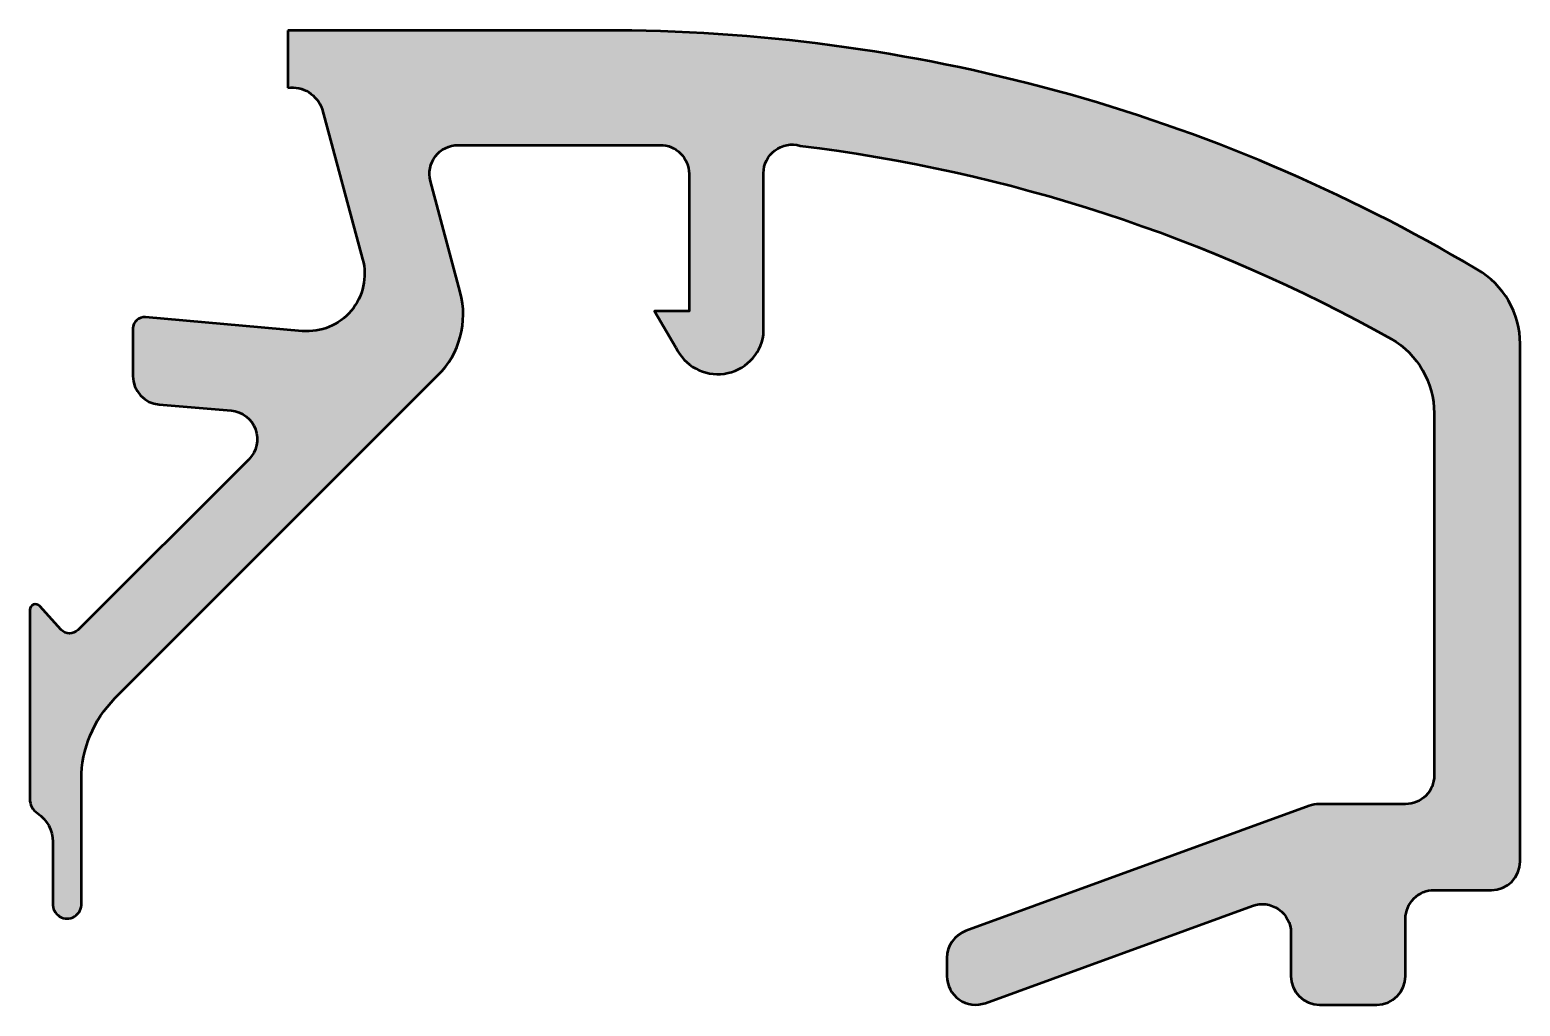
# Model space of a CAD drawing. Extents: x -4 to 22, y -17 to 0.
import ezdxf

# ---------------------------------------------------------------- set-up
doc = ezdxf.new("R2010")
doc.units = 0
doc.layers.add('0S-Alu contour', color=7, linetype='Continuous', lineweight=50)
doc.layers.add('0S-Alu hatch', color=252, linetype='Continuous', lineweight=25)

# ---------------------------------------------------------------- blocks, each defined once
blk = doc.blocks.new('306790__B4569A4F_DBAF_4698_973A_95394D9BB1B7_')
at = {"layer": '0S-Alu hatch'}
h = blk.add_hatch(color=256, dxfattribs=at)
edge = h.paths.add_edge_path()
edge.add_line((0.5000152587890625, 0), (0.5000152587890625, -0.9999999999999996))
edge.add_ellipse((0.5706268871246398, -1.555661136252807), major_axis=(-0.5601297174744106, 0), ratio=1, start_angle=199.2918428003394, end_angle=277.2421463866952, ccw=False)
edge.add_line((1.09930419921875, -1.37060546875), (1.806310892105102, -3.989305734634399))
edge.add_ellipse((0.840383247346662, -4.248128392051542), major_axis=(-1.000002691446907, 0), ratio=1, start_angle=84.99991221831829, end_angle=195.0001729510551, ccw=False)
edge.add_line((0.7532257437705998, -5.244325637817384), (-1.982380199914264, -5.002422972676781))
edge.add_arc((-1.999996948242187, -5.201645587302607), 0.1999999999999999, 84.9466242948758, 180)
edge.add_line((-2.199996948242187, -5.201645587302607), (-2.199996948242187, -6.030929565429687))
edge.add_arc((-1.700000365970285, -6.03092809672182), 0.4999965822740591, 180.0001683038858, 265.0002310809006)
edge.add_line((-1.743575930595396, -6.529022216796875), (-0.4884560108184819, -6.632524967193604))
edge.add_ellipse((-0.5320211618931973, -7.130615319408282), major_axis=(-0.4999919212922395, 0), ratio=1, start_angle=134.9999535198028, end_angle=265.00138223494486, ccw=False)
edge.add_line((-0.1784737706184398, -7.484163284301757), (-3.163613846281703, -10.46365314579986))
edge.add_ellipse((-3.304901172567482, -10.32209788651567), major_axis=(-0.2000000000000002, 0), ratio=1, start_angle=42.14404596601082, end_angle=134.9457244906075, ccw=False)
edge.add_line((-3.453193219216334, -10.45629724903537), (-3.825853976675574, -10.04450224947843))
edge.add_arc((-3.9, -10.11160193073828), 0.0999999999999995, 42.14404596601053, 180)
edge.add_line((-4, -10.11160193073828), (-4, -13.40979135747135))
edge.add_arc((-3.700000019986974, -13.40979135899261), 0.299999980013026, 180, 236.2517307214905)
edge.add_ellipse((-4.199990621257762, -14.15812911605212), major_axis=(-0.6000000199869642, 0), ratio=1, start_angle=179.999987136603, end_angle=236.2517311572998, ccw=False)
edge.add_line((-3.599990601270812, -14.15812925076966), (-3.599990844726562, -15.23031616210937))
edge.add_arc((-3.349998474121093, -15.24584898042172), 0.2504744573916999, 176.4446021657053, 363.5553978342934)
edge.add_line((-3.100006103515624, -15.23031616210938), (-3.100006103515625, -13.06692199779303))
edge.add_ellipse((-1.100006103515617, -13.06692199779303), major_axis=(-2.000000000000007, 0), ratio=1, start_angle=314.9999999999999, end_angle=360, ccw=False)
edge.add_line((-2.514219665888715, -11.65270843541993), (3.12091064453125, -6.017578125))
edge.add_arc((2.060265092422588, -4.956903243554989), 1.500000063778757, 314.999207829632, 374.9997963382539)
edge.add_line((3.5091552734375, -4.568679809570314), (2.989532470703124, -2.629425048828125))
edge.add_ellipse((3.472513363562778, -2.50001698812964), major_axis=(-0.5000169887526335, 0), ratio=1, start_angle=-89.99713986408142, end_angle=14.999304964612577, ccw=False)
edge.add_line((3.472488403320313, -1.999999999999999), (6.999977111816406, -2))
edge.add_ellipse((6.999993817596349, -2.499983294220056), major_axis=(-0.4999832944991486, 0), ratio=1, start_angle=179.9980855946406, end_angle=270.00191440533104, ccw=False)
edge.add_line((7.499977111816405, -2.499999999999999), (7.499977111816405, -4.899993896484375))
edge.add_line((7.499977111816405, -4.899993896484375), (6.899978637695311, -4.899993896484375))
edge.add_line((6.899978637695311, -4.899993896484375), (7.268600463867187, -5.531219482421875))
edge.add_arc((8.00089599402432, -5.188248111818889), 0.8086322430755576, 205.0960909908518, 351.1829758938578)
edge.add_line((8.799972534179688, -5.312194824218752), (8.799964904785154, -2.491424560546873))
edge.add_ellipse((9.299964777617163, -2.491410217753761), major_axis=(-0.4999998730377241, 0), ratio=1, start_angle=-105.8825742783543, end_angle=0.0016435634988738457, ccw=False)
edge.add_ellipse((6.028869037975237, -29.90243741822127), major_axis=(-28.09936409169008, 0), ratio=1, start_angle=240.770724036501, end_angle=263.0339408042155, ccw=False)
edge.add_ellipse((19.000002571834, -6.679895679670538), major_axis=(-1.499944022835356, 0), ratio=1, start_angle=179.9986263413489, end_angle=240.0012345305395, ccw=False)
edge.add_line((20.49994659423828, -6.679931640624999), (20.49994659423828, -12.99993896484375))
edge.add_ellipse((19.99996488430793, -12.99995725469253), major_axis=(-0.4999817102648765, 0), ratio=1, start_angle=89.99877833192892, end_angle=180.0020959390083, ccw=False)
edge.add_line((19.99995422363281, -13.49993896484375), (18.49015003584314, -13.49993896484375))
edge.add_arc((18.49015003584314, -13.99993896484377), 0.5000000000000249, 89.99999999999959, 110.0103094473892)
edge.add_line((18.31905542571657, -13.53012343254875), (12.32886724774299, -15.71159433004912))
edge.add_arc((12.49996185786955, -16.18140986234412), 0.4999999999999957, 110.0103094473891, 180.0013703189369)
edge.add_line((11.99996185801256, -16.1814218206336), (11.99996948242187, -16.50021362304687))
edge.add_arc((12.50026212711461, -16.50001826799879), 0.5002926828340116, 180.0223729437421, 289.9617624713841)
edge.add_line((12.67105851887751, -16.9702536995201), (17.32889144499015, -15.27388014104667))
edge.add_ellipse((17.49952659253497, -15.74432594613252), major_axis=(-0.5004354195103718, 0), ratio=1, start_angle=180.0456758640072, end_angle=289.93618764365914, ccw=False)
edge.add_line((17.99996185302734, -15.74392700195312), (17.99996185302734, -16.49993896484375))
edge.add_arc((18.49997391136395, -16.49992690674935), 0.5000120584819989, 180.0013817225905, 269.9977440066017)
edge.add_line((18.4999542236328, -16.99993896484375), (19.49996185302735, -16.99993896484375))
edge.add_arc((19.49989405576519, -16.49987879795243), 0.500060171487232, 270.0077680591608, 359.9931062117868)
edge.add_line((19.9999542236328, -16.49993896484374), (19.99994659423828, -15.49993896484374))
edge.add_ellipse((20.4999286104243, -15.49992098024812), major_axis=(-0.499982016509478, 0), ratio=1, start_angle=-90.00380945872661, end_angle=0.002060957060621149, ccw=False)
edge.add_line((20.49996185302735, -14.99993896484375), (21.49996185302734, -14.99993896484375))
edge.add_arc((21.49993297546721, -14.49993297626525), 0.5000059894124007, 270.003309084999, 359.9993137677805)
edge.add_line((21.99993896484375, -14.49993896484376), (21.99993896484375, -5.47067260742188))
edge.add_arc((20.499990773085, -5.470634649099832), 1.499948192239042, 359.998550048757, 420.000806065923)
edge.add_arc((6.063874564799179, -29.72640776590897), 29.72647652221895, 59.27885960531523, 90.12323165376368)
edge.add_line((5.999938964843767, 0), (0.5000152587890625, 0))
at = {"layer": '0S-Alu contour', "color": 7}
for points in [[(0.5000152587890625, 0), (0.5000152587890625, -0.9999999999999996)], [(5.999938964843767, 0), (0.5000152587890625, 0)], [(1.09930419921875, -1.37060546875), (1.806310892105102, -3.989305734634399)], [(3.472488403320313, -1.999999999999999), (6.999977111816406, -2)], [(7.499977111816405, -2.499999999999999), (7.499977111816405, -4.899993896484375), (6.899978637695311, -4.899993896484375), (7.268600463867187, -5.531219482421875)], [(8.799972534179688, -5.312194824218752), (8.799964904785154, -2.491424560546873)], [(3.5091552734375, -4.568679809570314), (2.989532470703124, -2.629425048828125)], [(0.7532257437705998, -5.244325637817384), (-1.982380199914264, -5.002422972676781)], [(-2.199996948242187, -5.201645587302607), (-2.199996948242187, -6.030929565429687)], [(21.99993896484375, -14.49993896484376), (21.99993896484375, -5.47067260742188)], [(-2.514219665888715, -11.65270843541993), (3.12091064453125, -6.017578125)], [(-1.743575930595396, -6.529022216796875), (-0.4884560108184819, -6.632524967193604)], [(20.49994659423828, -6.679931640624999), (20.49994659423828, -12.99993896484375)], [(-0.1784737706184398, -7.484163284301757), (-3.163613846281703, -10.46365314579986)], [(-4, -10.11160193073828), (-4, -13.40979135747135)], [(-3.453193219216334, -10.45629724903537), (-3.825853976675574, -10.04450224947843)], [(-3.100006103515624, -15.23031616210938), (-3.100006103515625, -13.06692199779303)], [(19.99995422363281, -13.49993896484375), (18.49015003584314, -13.49993896484375)], [(18.31905542571657, -13.53012343254875), (12.32886724774299, -15.71159433004912)], [(-3.599990601270812, -14.15812925076966), (-3.599990844726562, -15.23031616210937)], [(20.49996185302735, -14.99993896484375), (21.49996185302734, -14.99993896484375)], [(12.67105851887751, -16.9702536995201), (17.32889144499015, -15.27388014104667)], [(19.9999542236328, -16.49993896484374), (19.99994659423828, -15.49993896484374)], [(17.99996185302734, -15.74392700195312), (17.99996185302734, -16.49993896484375)], [(11.99996185801256, -16.1814218206336), (11.99996948242187, -16.50021362304687)], [(18.4999542236328, -16.99993896484375), (19.49996185302735, -16.99993896484375)]]:
    blk.add_lwpolyline(points, dxfattribs=at)
for centre, radius, start, end in [((6.063874564799179, -29.72640776590897), 29.72647652221895, 59.27885960531523, 90.12323165376368), ((20.499990773085, -5.470634649099832), 1.499948192239042, 359.998550048757, 60.00080606592303), ((2.060265092422588, -4.956903243554989), 1.500000063778757, 314.999207829632, 14.99979633825391), ((-1.999996948242187, -5.201645587302607), 0.1999999999999999, 84.9466242948758, 180), ((8.00089599402432, -5.188248111818889), 0.8086322430755576, 205.0960909908518, 351.1829758938578), ((-1.700000365970285, -6.03092809672182), 0.4999965822740591, 180.0001683038858, 265.0002310809006), ((-3.9, -10.11160193073828), 0.0999999999999995, 42.14404596601053, 180), ((-3.700000019986974, -13.40979135899261), 0.299999980013026, 180, 236.2517307214905), ((18.49015003584314, -13.99993896484377), 0.5000000000000249, 89.99999999999959, 110.0103094473892), ((21.49993297546721, -14.49993297626525), 0.5000059894124007, 270.003309084999, 359.9993137677805), ((-3.349998474121093, -15.24584898042172), 0.2504744573916999, 176.4446021657053, 3.555397834293482), ((12.49996185786955, -16.18140986234412), 0.4999999999999957, 110.0103094473891, 180.0013703189369), ((12.50026212711461, -16.50001826799879), 0.5002926828340116, 180.0223729437421, 289.9617624713841), ((18.49997391136395, -16.49992690674935), 0.5000120584819989, 180.0013817225905, 269.9977440066017), ((19.49989405576519, -16.49987879795243), 0.500060171487232, 270.0077680591608, 359.9931062117868)]:
    blk.add_arc(centre, radius, start, end, dxfattribs=at)
at = {"layer": '0S-Alu contour', "color": 7, "extrusion": (0, 0, -1)}
for centre, radius, start, end in [((-0.5706268871246398, -1.555661136252807), 0.5601297174744106, 82.75785361330479, 160.7081571996606), ((-3.472513363562778, -2.50001698812964), 0.5000169887526335, 345.0006950353874, 89.99713986408145), ((-6.999993817596349, -2.499983294220056), 0.4999832944991486, 89.99808559466896, 180.0019144053594), ((-9.299964777617163, -2.491410217753761), 0.4999998730377241, 359.9983564365011, 105.8825742783542), ((-6.028869037975237, -29.90243741822127), 28.09936409169008, 96.96605919578452, 119.229275963499), ((-0.840383247346662, -4.248128392051542), 1.000002691446907, 164.9998270489449, 275.0000877816817), ((-19.000002571834, -6.679895679670538), 1.499944022835356, 119.9987654694605, 180.0013736586511), ((0.5320211618931973, -7.130615319408282), 0.4999919212922395, 94.99861776505513, 225.0000464801972), ((3.304901172567482, -10.32209788651567), 0.2000000000000002, 225.0542755093926, 317.8559540339892), ((1.100006103515617, -13.06692199779303), 2.000000000000007, 0, 45.00000000000009), ((-19.99996488430793, -12.99995725469253), 0.4999817102648765, 179.9979040609917, 270.0012216680711), ((4.199990621257762, -14.15812911605212), 0.6000000199869642, 123.7482688427002, 180.000012863397), ((-20.4999286104243, -15.49992098024812), 0.4999820165094781, 359.9979390429394, 90.00380945872661), ((-17.49952659253497, -15.74432594613252), 0.5004354195103718, 70.06381235634085, 179.9543241359928)]:
    blk.add_arc(centre, radius, start, end, dxfattribs=at)
blk = doc.blocks.new('306790__B75760A3_4754_4CC0_96DC_12D5BA69162C_')
at = {"layer": '0S-Alu contour', "color": 7}
blk.add_blockref('306790__B4569A4F_DBAF_4698_973A_95394D9BB1B7_', (0, 0), dxfattribs=at)

msp = doc.modelspace()

# ---------------------------------------------------------------- block references
at = {"layer": '0S-Alu contour', "color": 7}
msp.add_blockref('306790__B75760A3_4754_4CC0_96DC_12D5BA69162C_', (0, 0), dxfattribs=at)

doc.saveas('drawing.dxf')
